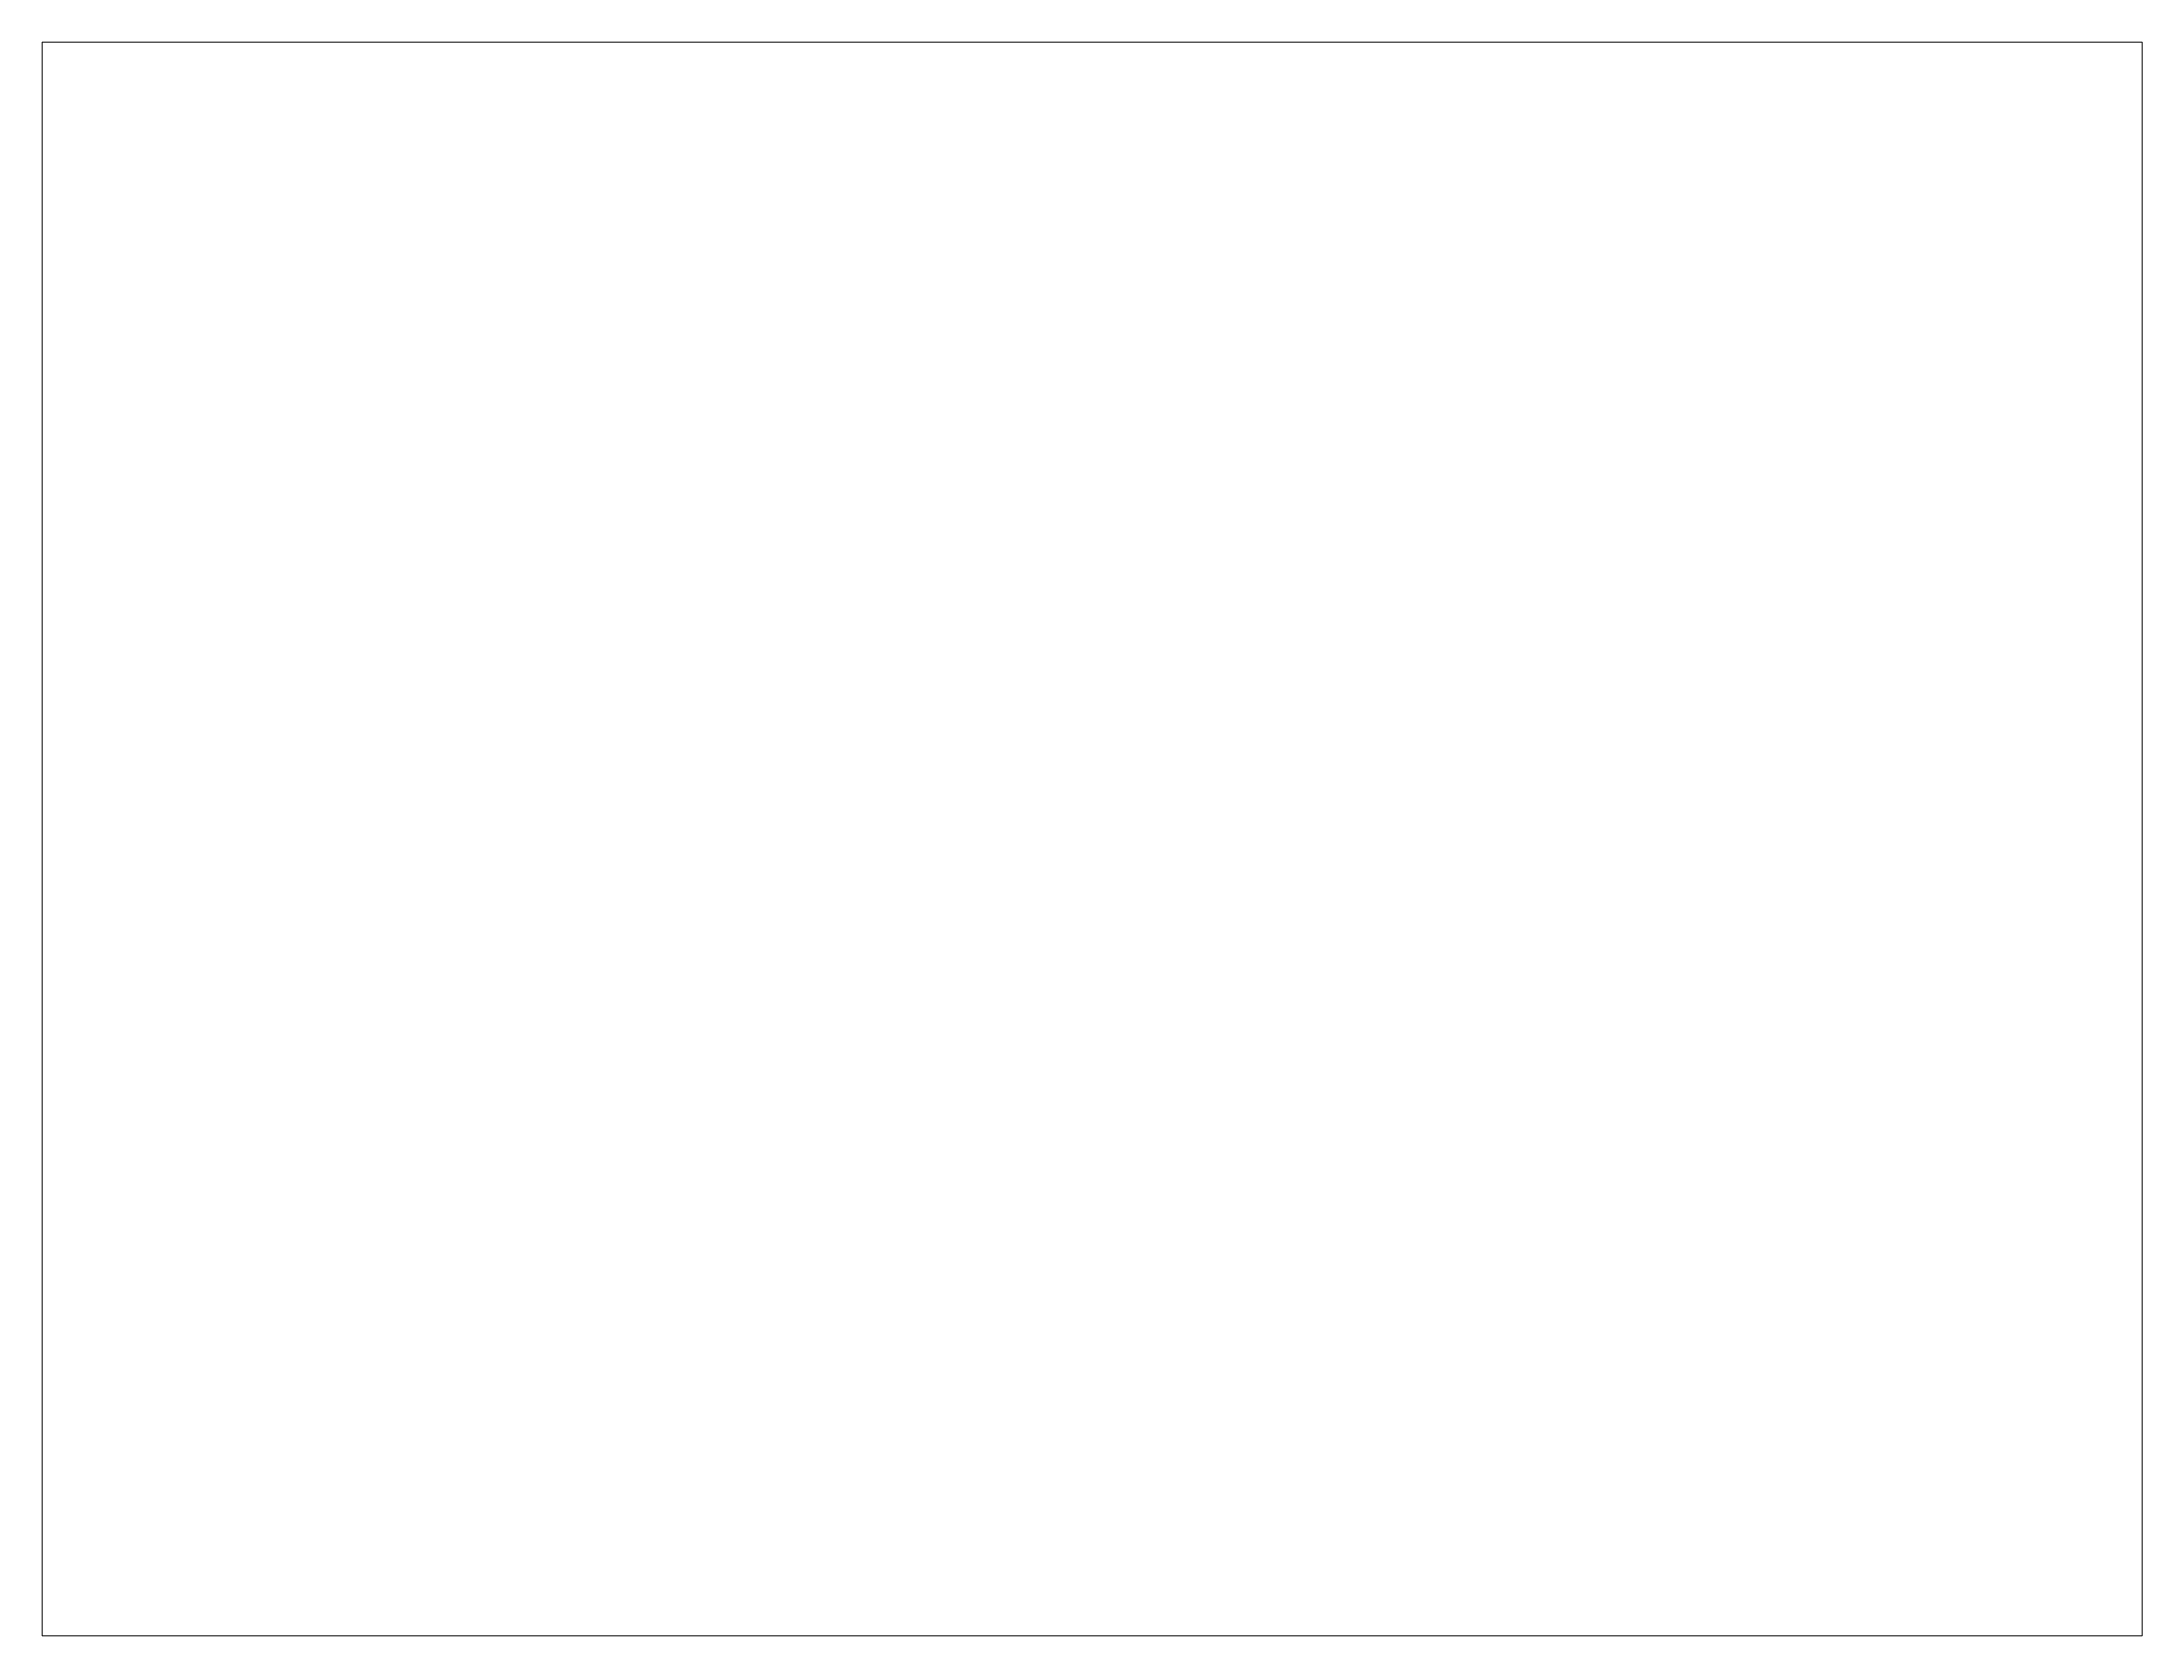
# Paper-space layout 'ЛИСТ1' of a CAD drawing. Header units: millimetres. Extents: x 26 to 231, y 20 to 176.
# The model-space entities are those that its viewports show. They can reach past a viewport. Long polylines and large blocks are cut down to what shows.
import ezdxf

# ---------------------------------------------------------------- set-up
doc = ezdxf.new("R2010")
doc.units = ezdxf.units.MM
doc.styles.get("Standard").update_dxf_attribs({"font": 'TAHOMA.TTF', "oblique": 15})

msp = doc.modelspace()

# ---------------------------------------------------------------- texts
at = {"lineweight": 25, "insert": (4643.605, 622.846), "char_height": 4, "attachment_point": 7}
msp.add_mtext('{\\fTahoma|b0|i0|c204|p34; }', dxfattribs=at)
at = {"color": 7, "lineweight": 18, "insert": (2905.168, -3.875), "char_height": 3, "attachment_point": 1}
msp.add_mtext('{\\fTahoma|b0|i0|c204|p34;   }', dxfattribs=at)

psp = doc.layouts.new('ЛИСТ1')

# ---------------------------------------------------------------- viewports
at = {"layer": '0', "lineweight": 50, "view_target_point": (3198.512, 1814.618)}
psp.add_viewport(center=(128.5, 97.5), size=(205.6, 156), view_center_point=(0, 0), view_height=4904.53971, dxfattribs=at)

doc.saveas('drawing.dxf')
